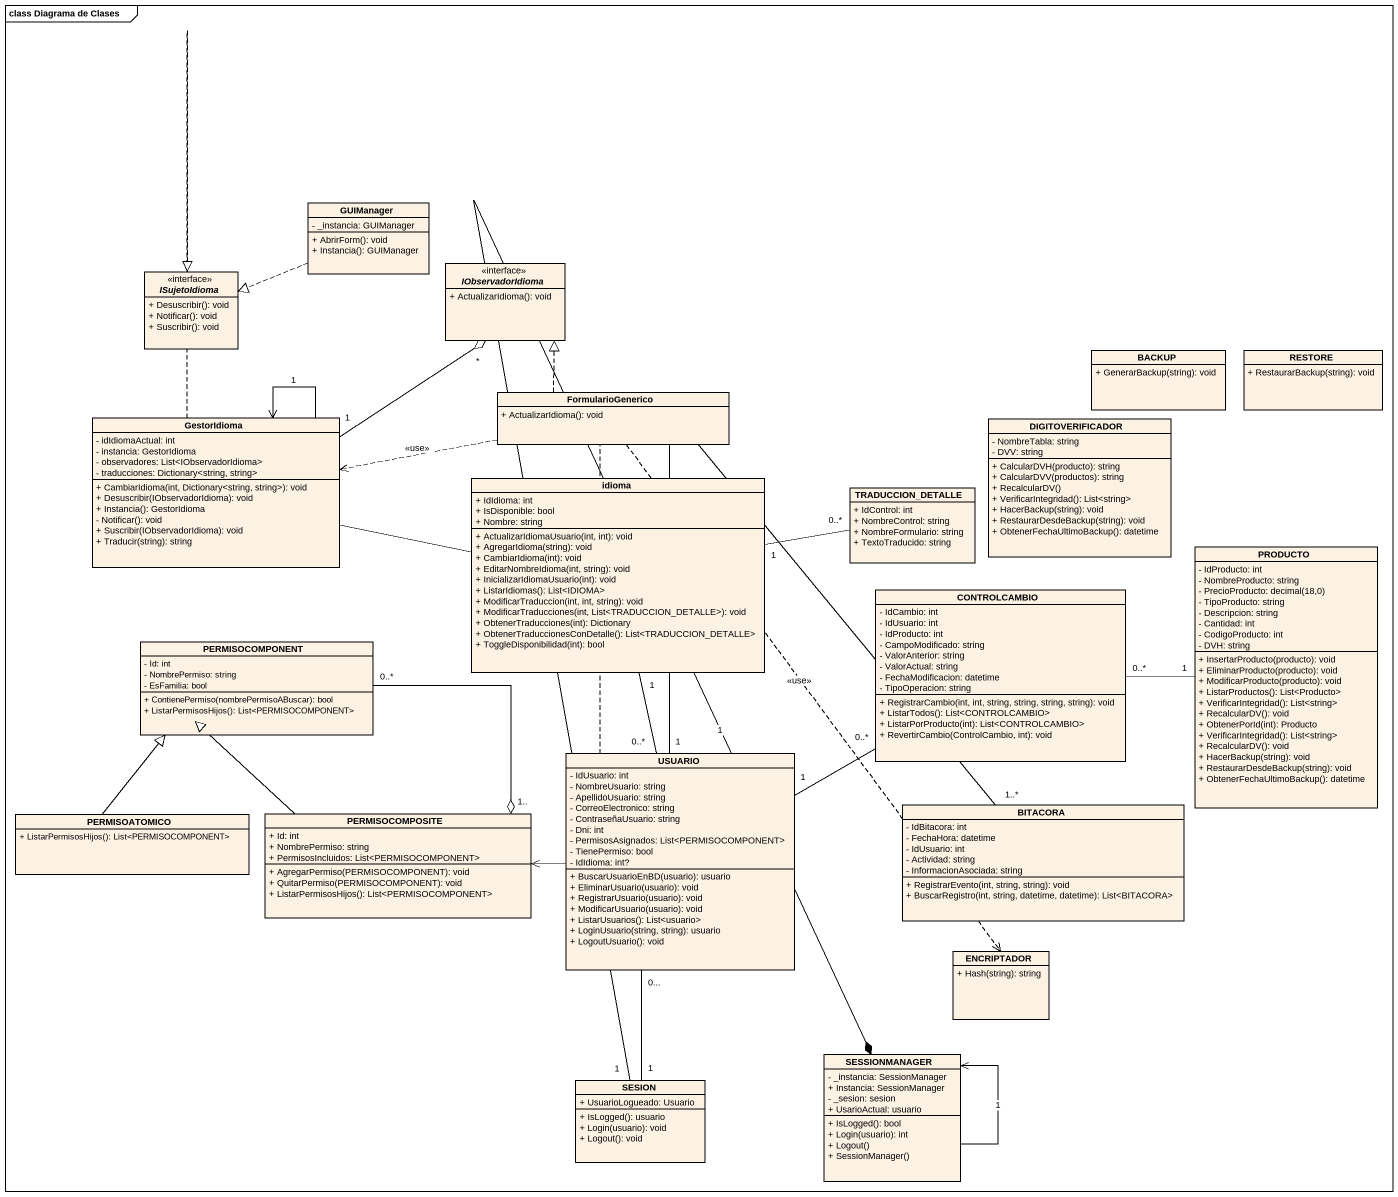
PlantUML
@startuml
mainframe class Diagrama de Clases
hide circle
hide empty members
skinparam classAttributeIconSize 0
class GUIManager {
  - _instancia: GUIManager
  + AbrirForm(): void
  + Instancia(): GUIManager
}
interface ISujetoIdioma {
  + Desuscribir(): void
  + Notificar(): void
  + Suscribir(): void
}
interface IObservadorIdioma {
  + ActualizarIdioma(): void
}
class BACKUP {
  + GenerarBackup(string): void
}
class "RESTORE" as RESTORE_ {
  + RestaurarBackup(string): void
}
class FormularioGenerico {
  + ActualizarIdioma(): void
}
class GestorIdioma {
  - idIdiomaActual: int
  - instancia: GestorIdioma
  - observadores: List<IObservadorIdioma>
  - traducciones: Dictionary<string, string>
  + CambiarIdioma(int, Dictionary<string, string>): void
  + Desuscribir(IObservadorIdioma): void
  + Instancia(): GestorIdioma
  - Notificar(): void
  + Suscribir(IObservadorIdioma): void
  + Traducir(string): string
}
class DIGITOVERIFICADOR {
  - NombreTabla: string
  - DVV: string
  + CalcularDVH(producto): string
  + CalcularDVV(productos): string
  + RecalcularDV()
  + VerificarIntegridad(): List<string>
  + HacerBackup(string): void
  + RestaurarDesdeBackup(string): void
  + ObtenerFechaUltimoBackup(): datetime
}
class idioma {
  + IdIdioma: int
  + IsDisponible: bool
  + Nombre: string
  + ActualizarIdiomaUsuario(int, int): void
  + AgregarIdioma(string): void
  + CambiarIdioma(int): void
  + EditarNombreIdioma(int, string): void
  + InicializarIdiomaUsuario(int): void
  + ListarIdiomas(): List<IDIOMA>
  + ModificarTraduccion(int, int, string): void
  + ModificarTraducciones(int, List<TRADUCCION_DETALLE>): void
  + ObtenerTraducciones(int): Dictionary
  + ObtenerTraduccionesConDetalle(): List<TRADUCCION_DETALLE>
  + ToggleDisponibilidad(int): bool
}
class TRADUCCION_DETALLE {
  + IdControl: int
  + NombreControl: string
  + NombreFormulario: string
  + TextoTraducido: string
}
class PRODUCTO {
  - IdProducto: int
  - NombreProducto: string
  {field} - PrecioProducto: decimal(18,0)
  - TipoProducto: string
  - Descripcion: string
  - Cantidad: int
  - CodigoProducto: int
  - DVH: string
  + InsertarProducto(producto): void
  + EliminarProducto(producto): void
  + ModificarProducto(producto): void
  + ListarProductos(): List<Producto>
  + VerificarIntegridad(): List<string>
  + RecalcularDV(): void
  + ObtenerPorId(int): Producto
  + VerificarIntegridad(): List<string>
  + RecalcularDV(): void
  + HacerBackup(string): void
  + RestaurarDesdeBackup(string): void
  + ObtenerFechaUltimoBackup(): datetime
}
class CONTROLCAMBIO {
  - IdCambio: int
  - IdUsuario: int
  - IdProducto: int
  - CampoModificado: string
  - ValorAnterior: string
  - ValorActual: string
  - FechaModificacion: datetime
  - TipoOperacion: string
  + RegistrarCambio(int, int, string, string, string, string): void
  + ListarTodos(): List<CONTROLCAMBIO>
  + ListarPorProducto(int): List<CONTROLCAMBIO>
  + RevertirCambio(ControlCambio, int): void
}
class PERMISOCOMPONENT {
  - Id: int
  - NombrePermiso: string
  - EsFamilia: bool
  + ContienePermiso(nombrePermisoABuscar): bool
  + ListarPermisosHijos(): List<PERMISOCOMPONENT>
}
class USUARIO {
  - IdUsuario: int
  - NombreUsuario: string
  - ApellidoUsuario: string
  - CorreoElectronico: string
  - ContraseñaUsuario: string
  - Dni: int
  - PermisosAsignados: List<PERMISOCOMPONENT>
  - TienePermiso: bool
  - IdIdioma: int?
  + BuscarUsuarioEnBD(usuario): usuario
  + EliminarUsuario(usuario): void
  + RegistrarUsuario(usuario): void
  + ModificarUsuario(usuario): void
  + ListarUsuarios(): List<usuario>
  + LoginUsuario(string, string): usuario
  + LogoutUsuario(): void
}
class PERMISOATOMICO {
  + ListarPermisosHijos(): List<PERMISOCOMPONENT>
}
class PERMISOCOMPOSITE {
  + Id: int
  + NombrePermiso: string
  + PermisosIncluidos: List<PERMISOCOMPONENT>
  + AgregarPermiso(PERMISOCOMPONENT): void
  + QuitarPermiso(PERMISOCOMPONENT): void
  + ListarPermisosHijos(): List<PERMISOCOMPONENT>
}
class BITACORA {
  - IdBitacora: int
  - FechaHora: datetime
  - IdUsuario: int
  - Actividad: string
  - InformacionAsociada: string
  + RegistrarEvento(int, string, string): void
  + BuscarRegistro(int, string, datetime, datetime): List<BITACORA>
}
class ENCRIPTADOR {
  + Hash(string): string
}
class SESION {
  + UsuarioLogueado: Usuario
  + IsLogged(): usuario
  + Login(usuario): void
  + Logout(): void
}
class SESSIONMANAGER {
  - _instancia: SessionManager
  + Instancia: SessionManager
  - _sesion: sesion
  + UsarioActual: usuario
  + IsLogged(): bool
  + Login(usuario): int
  + Logout()
  + SessionManager()
}
GUIManager .left.|> ISujetoIdioma
FormularioGenerico .up.|> IObservadorIdioma
FormularioGenerico .left.> GestorIdioma : <<use>>
GestorIdioma .up.|> ISujetoIdioma
GestorIdioma "1" -up-o "*" IObservadorIdioma
GestorIdioma --> GestorIdioma : 1
idioma -left- GestorIdioma
idioma "1" -right- "0..*" TRADUCCION_DETALLE
PRODUCTO "1" -left- "0..*" CONTROLCAMBIO
PERMISOCOMPONENT "0..*" --o "1.." PERMISOCOMPOSITE
USUARIO "0..*" -up- "1" idioma
USUARIO "1" -right- "0..*" CONTROLCAMBIO
USUARIO -left-> PERMISOCOMPOSITE
USUARIO .right.> ENCRIPTADOR : <<use>>
USUARIO "0..." -- "1" SESION
PERMISOATOMICO -up-|> PERMISOCOMPONENT
PERMISOCOMPOSITE -up-|> PERMISOCOMPONENT
BITACORA "1..*" -left- "1" USUARIO
SESION "1" -right-* SESSIONMANAGER : 1
SESSIONMANAGER --> SESSIONMANAGER : 1
@enduml
